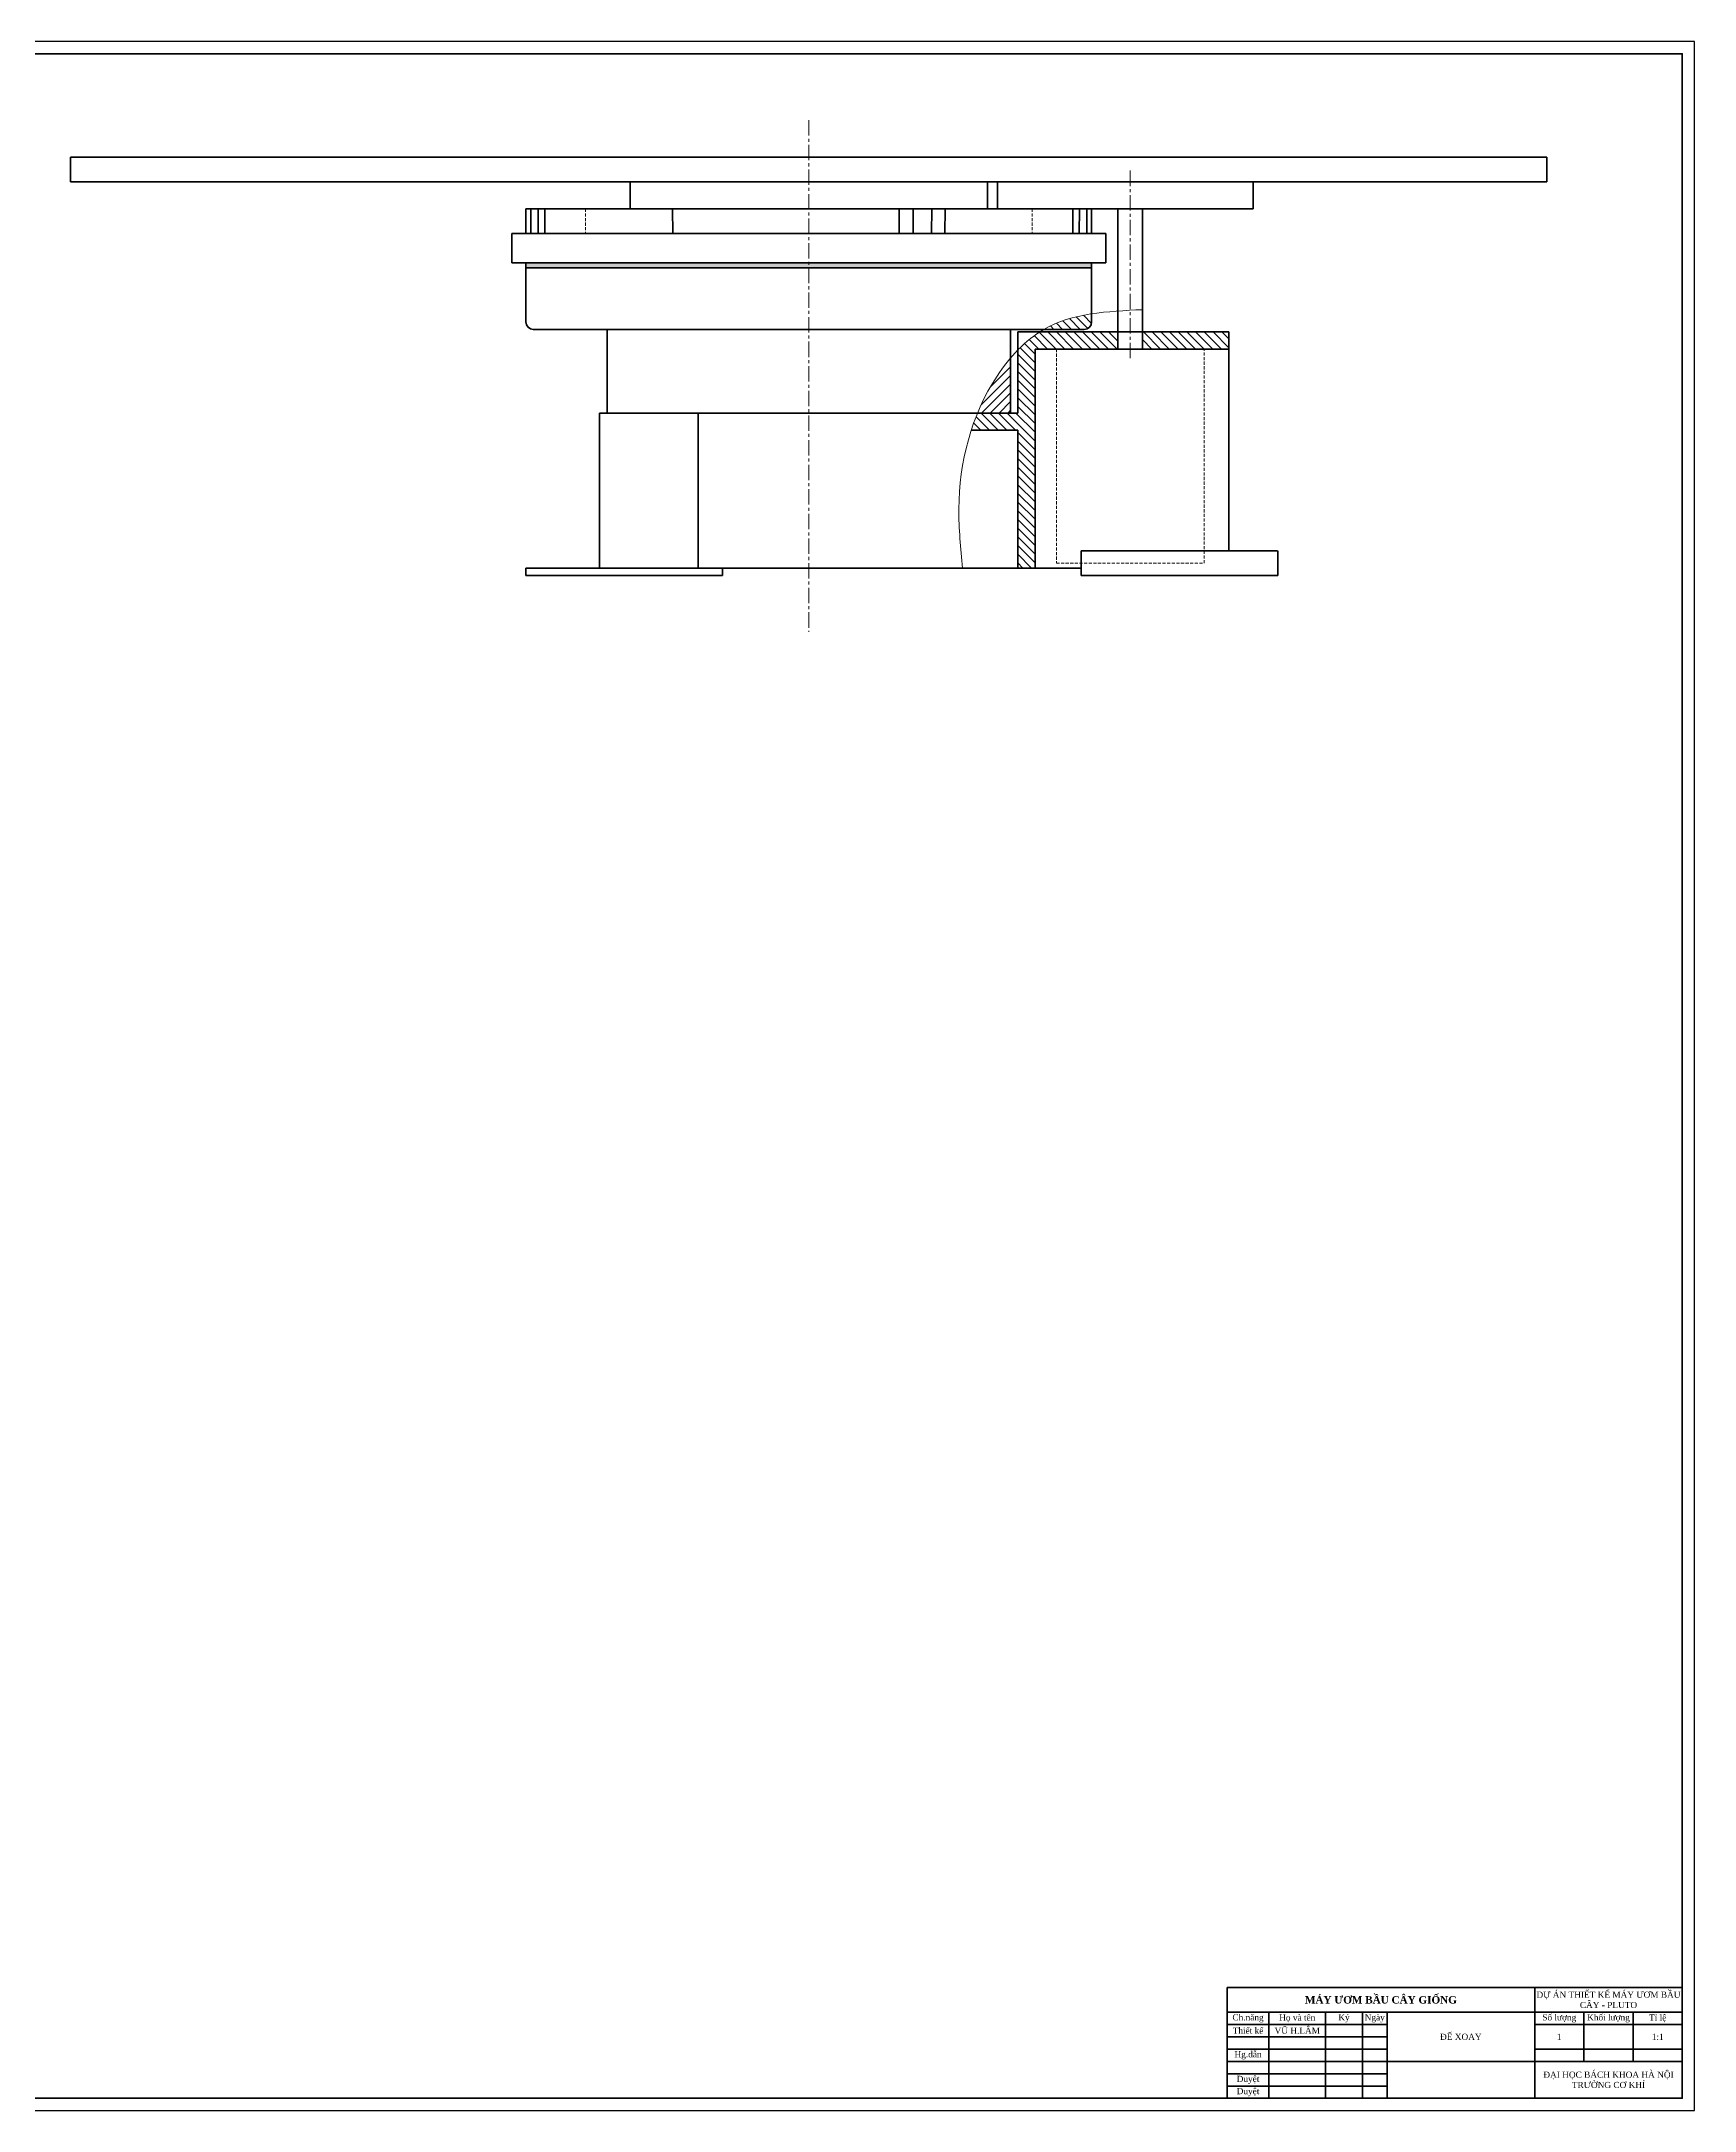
# Model space of a CAD drawing. Header units: millimetres. Extents: x -2719 to 4970, y -1200 to 2761.
# Drawn here: x 1916 to 2588, y 388 to 1230 of the extents above; entities that cross this region are included whole.
import ezdxf
from ezdxf.enums import TextEntityAlignment as Align

# ---------------------------------------------------------------- set-up
doc = ezdxf.new("R2010")
doc.units = ezdxf.units.MM
doc.header["$LTSCALE"] = 5
doc.header["$MEASUREMENT"] = 0
doc.linetypes.add('CENTER', pattern=[2, 1.25, -0.25, 0.25, -0.25])
doc.linetypes.add('HIDDEN', pattern=[0.375, 0.25, -0.125])
for name, color, linetype, lineweight in [('duong tam', 3, 'CENTER', 15), ('gach vat lieu', 3, 'Continuous', 15), ('LIENDAM', 3, 'Continuous', 50), ('net dam', 7, 'Continuous', 35), ('net dut', 7, 'HIDDEN', 15)]:
    doc.layers.add(name, color=color, linetype=linetype, lineweight=lineweight)
doc.styles.get("Standard").update_dxf_attribs({"font": 'times.ttf', "height": 2.5})

# ---------------------------------------------------------------- blocks, each defined once
blk = doc.blocks.new('Khung A0 nằm')
at = {"layer": 'Defpoints'}
blk.add_lwpolyline([(0, 0), (1189, 0), (1189, 841), (0, 841)], close=True, dxfattribs=at)
at = {"layer": 'LIENDAM', "color": 3}
blk.add_lwpolyline([(5, 5), (1184, 5), (1184, 836), (5, 836)], close=True, dxfattribs=at)
at = {"layer": 'net dam'}
for p, q in [((999, 5), (999, 50)), ((999, 50), (1184, 50)), ((1124, 5), (1124, 50)), ((1184, 50), (1184, 5)), ((999, 40), (1184, 40)), ((999, 35), (1064, 35)), ((1016, 5), (1016, 40)), ((1039, 5), (1039, 40)), ((1054, 5), (1054, 40)), ((1064, 5), (1064, 40)), ((1124, 35), (1184, 35)), ((1144, 40), (1144, 20)), ((1164, 40), (1164, 20)), ((999, 30), (1064, 30)), ((999, 25), (1064, 25)), ((999, 20), (1184, 20)), ((1124, 25), (1184, 25)), ((999, 15), (1064, 15)), ((999, 10), (1064, 10)), ((1184, 5), (999, 5))]:
    blk.add_line(p, q, dxfattribs=at)
at = {"layer": 'net dam', "attachment_point": 5}
for s, width, insert, char_height in [('{\\fTimes New Roman|b1|i0|c0|p18;MÁY ƯƠM BẦU CÂY GIỐNG}', 125, (1061.5, 45), 3), ('DỰ ÁN THIẾT KẾ MÁY ƯƠM BẦU CÂY - PLUTO', 60, (1154, 45), 2.5), ('Ch.năng', 17, (1007.5, 37.5), 2.5), ('Thiết kế', 17, (1007.5, 32.5), 2.5), ('Họ và tên', 23, (1027.5, 37.5), 2.5), ('Ký', 15, (1046.5, 37.5), 2.5), ('Ngày', 10, (1059, 37.5), 2.5), ('Số lượng', 20, (1134, 37.5), 2.5), ('Khối lượng', 20, (1154, 37.5), 2.5), ('Tỉ lệ', 20, (1174, 37.5), 2.5), ('Hg.dẫn', 17, (1007.5, 22.5), 2.5), ('Duyệt', 17, (1007.5, 12.5), 2.5), ('Duyệt', 17, (1007.5, 7.5), 2.5), ('ĐẠI HỌC BÁCH KHOA HÀ NỘI \\PTRƯỜNG CƠ KHÍ', 60, (1154, 12.5), 2.5)]:
    blk.add_mtext_dynamic_manual_height_columns(s, width=width, gutter_width=12.5, heights=[0], dxfattribs=dict(at, insert=insert, char_height=char_height))
at = {"layer": 'net dam'}
for tag, p in [('NG.THKE_1', (1027.5, 32.5)), ('NGAY-1', (1059, 32.5)), ('NG.THKE_2', (1027.5, 27.5)), ('NGAY-2', (1059, 27.5)), ('TEN_BAN_VE', (1094, 30)), ('SO_LUONG', (1134, 30)), ('KHOI_LUONG', (1154, 30)), ('TI_LE', (1174, 30)), ('NG.HD_3', (1027.5, 22.5)), ('NG.HD_4', (1027.5, 17.5)), ('NGAY-3', (1059, 22.5)), ('NGAY-4', (1059, 17.5))]:
    blk.add_attdef(tag, text='', height=2.5, dxfattribs=at).set_placement(p, align=Align.MIDDLE_CENTER)

msp = doc.modelspace()

# ---------------------------------------------------------------- hatches: boundary and pattern name
at = {"layer": 'duong tam'}
h = msp.add_hatch(color=256, dxfattribs=at)
h.dxf.hatch_style = 1
h.paths.add_polyline_path([(2113.004, 1139.461), (2227.964, 1139.461), (2227.964, 1137.461), (2113.004, 1137.461)])
h = msp.add_hatch(color=256, dxfattribs=at)
h.dxf.hatch_style = 1
h.paths.add_polyline_path([(2342.923, 1139.461), (2227.964, 1139.461), (2227.964, 1137.461), (2342.923, 1137.461)])
at = {"layer": 'gach vat lieu'}
h = msp.add_hatch(dxfattribs=at)
h.set_pattern_fill('ANSI31', color=256, scale=20, angle=90)
edge = h.paths.add_edge_path()
edge.add_spline(control_points=[(2342.923, 1118.765), (2335.975, 1117.69), (2329.379, 1115.852), (2323.5, 1112.461)], knot_values=[20.0550643, 20.0550643, 20.0550643, 20.0550643, 40.9095527, 40.9095527, 40.9095527, 40.9095527], degree=3, periodic=0)
edge.add_line((2323.5, 1112.461), (2339.923, 1112.461))
edge.add_arc((2339.923, 1115.461), 3, 270, 360)
edge.add_line((2342.923, 1115.461), (2342.923, 1118.765))
h = msp.add_hatch(dxfattribs=at)
h.set_pattern_fill('ANSI31', color=256, scale=20, angle=90)
edge = h.paths.add_edge_path()
edge.add_line((2319.964, 1104.461), (2353.62, 1104.461))
edge.add_line((2353.62, 1104.461), (2353.62, 1111.46))
edge.add_line((2353.62, 1111.46), (2321.856, 1111.46))
edge.add_spline(control_points=[(2321.856, 1111.46), (2321.311, 1111.112), (2320.773, 1110.75), (2320.242, 1110.376)], knot_values=[42.876612, 42.876612, 42.876612, 42.876612, 44.8537261, 44.8537261, 44.8537261, 44.8537261], degree=3, periodic=0)
edge.add_spline(control_points=[(2320.242, 1110.376), (2319.32, 1109.727), (2318.419, 1109.04), (2317.537, 1108.32)], knot_values=[44.8537261, 44.8537261, 44.8537261, 44.8537261, 48.2825993, 48.2825993, 48.2825993, 48.2825993], degree=3, periodic=0)
edge.add_spline(control_points=[(2317.537, 1108.32), (2316.78, 1107.701), (2316.038, 1107.058), (2315.311, 1106.393)], knot_values=[48.2825993, 48.2825993, 48.2825993, 48.2825993, 51.2249994, 51.2249994, 51.2249994, 51.2249994], degree=3, periodic=0)
edge.add_spline(control_points=[(2315.311, 1106.393), (2314.51, 1105.661), (2313.728, 1104.901), (2312.964, 1104.118)], knot_values=[51.2249994, 51.2249994, 51.2249994, 51.2249994, 54.4643097, 54.4643097, 54.4643097, 54.4643097], degree=3, periodic=0)
edge.add_line((2312.964, 1104.118), (2312.964, 1078.461))
edge.add_line((2312.964, 1078.461), (2296.564, 1078.461))
edge.add_spline(control_points=[(2296.564, 1078.461), (2296.106, 1077.349), (2295.67, 1076.228), (2295.256, 1075.101)], knot_values=[84.4599993, 84.4599993, 84.4599993, 84.4599993, 88.0123982, 88.0123982, 88.0123982, 88.0123982], degree=3, periodic=0)
edge.add_spline(control_points=[(2295.256, 1075.101), (2294.813, 1073.896), (2294.394, 1072.682), (2294, 1071.461)], knot_values=[88.0123982, 88.0123982, 88.0123982, 88.0123982, 91.808628, 91.808628, 91.808628, 91.808628], degree=3, periodic=0)
edge.add_line((2294, 1071.461), (2312.964, 1071.461))
edge.add_line((2312.964, 1071.461), (2312.966, 1015.461))
edge.add_line((2312.966, 1015.461), (2319.966, 1015.461))
edge.add_line((2319.966, 1015.461), (2319.964, 1104.461))
h.paths.add_polyline_path([(2398.71, 1111.461), (2363.62, 1111.46), (2363.62, 1104.461), (2398.71, 1104.461)])
h = msp.add_hatch(dxfattribs=at)
h.set_pattern_fill('ANSI31', color=256, scale=20)
edge = h.paths.add_edge_path()
edge.add_spline(control_points=[(2309.964, 1100.816), (2308, 1098.501), (2302.757, 1091.422), (2298.718, 1083.69), (2296.564, 1078.461)], knot_values=[58.8466281, 58.8466281, 58.8466281, 58.8466281, 67.7517775, 84.4599993, 84.4599993, 84.4599993, 84.4599993], degree=3, periodic=0)
edge.add_line((2296.564, 1078.461), (2309.964, 1078.461))
edge.add_line((2309.964, 1078.461), (2309.964, 1100.816))

# ---------------------------------------------------------------- linework, layer by layer
at = {"layer": 'duong tam'}
for p, q in [((2227.964, 1197.461), (2227.964, 989.461)), ((2358.62, 1176.961), (2358.62, 1099.461))]:
    msp.add_line(p, q, dxfattribs=at)
at = {"layer": 'gach vat lieu'}
msp.add_spline([(2363.62, 1120.461), (2323.5, 1112.461), (2304.5, 1093.5), (2288.964, 1039.461), (2290.464, 1015.461)], degree=3, dxfattribs=at)
at = {"layer": 'net dam'}
for p, q in [((2227.964, 1182.461), (1927.964, 1182.461)), ((1927.964, 1182.461), (1927.964, 1172.461)), ((2227.964, 1182.461), (2527.964, 1182.461)), ((2527.964, 1182.461), (2527.964, 1172.461)), ((2227.964, 1172.461), (1927.964, 1172.461)), ((2155.307, 1172.461), (2155.307, 1161.461)), ((2227.964, 1172.461), (2527.964, 1172.461)), ((2300.62, 1172.461), (2300.62, 1161.461)), ((2304.62, 1172.461), (2304.62, 1161.461)), ((2408.62, 1161.461), (2408.62, 1172.461)), ((2227.964, 1161.461), (2113.004, 1161.461)), ((2113.004, 1161.461), (2113.004, 1151.461)), ((2114.984, 1151.461), (2114.965, 1161.461)), ((2118.046, 1151.461), (2117.987, 1161.461)), ((2120.681, 1151.461), (2120.681, 1161.461)), ((2172.661, 1151.461), (2172.515, 1161.461)), ((2227.964, 1161.461), (2342.923, 1161.461)), ((2264.719, 1151.461), (2264.719, 1161.461)), ((2270.432, 1151.461), (2270.432, 1161.461)), ((2277.823, 1151.461), (2277.927, 1161.461)), ((2283.266, 1151.461), (2283.412, 1161.461)), ((2358.62, 1161.461), (2308.62, 1161.461)), ((2335.246, 1151.461), (2335.246, 1161.461)), ((2337.882, 1151.461), (2337.94, 1161.461)), ((2340.943, 1151.461), (2340.962, 1161.461)), ((2342.923, 1161.461), (2342.923, 1151.461)), ((2353.62, 1161.461), (2353.62, 1104.461)), ((2358.62, 1161.461), (2408.62, 1161.461)), ((2363.62, 1161.461), (2363.62, 1104.461)), ((2107.266, 1151.461), (2227.964, 1151.461)), ((2107.266, 1139.461), (2107.266, 1151.461)), ((2348.661, 1151.461), (2227.964, 1151.461)), ((2348.661, 1139.461), (2348.661, 1151.461)), ((2107.266, 1139.461), (2113.004, 1139.461)), ((2113.004, 1139.461), (2113.004, 1115.461)), ((2227.964, 1139.461), (2113.004, 1139.461)), ((2113.004, 1139.461), (2113.004, 1137.461)), ((2113.004, 1137.461), (2227.964, 1137.461)), ((2227.964, 1139.461), (2342.923, 1139.461)), ((2342.923, 1137.461), (2227.964, 1137.461)), ((2342.923, 1139.461), (2342.923, 1115.461)), ((2342.923, 1139.461), (2342.923, 1137.461)), ((2348.661, 1139.461), (2342.923, 1139.461)), ((2116.004, 1112.461), (2227.964, 1112.461)), ((2145.964, 1078.461), (2145.964, 1112.461)), ((2339.923, 1112.461), (2227.964, 1112.461)), ((2309.964, 1078.461), (2309.964, 1112.461)), ((2312.964, 1111.46), (2353.62, 1111.46)), ((2312.964, 1078.461), (2312.964, 1111.46)), ((2353.62, 1111.46), (2363.62, 1111.46)), ((2363.62, 1111.46), (2398.71, 1111.461)), ((2398.71, 1111.461), (2398.71, 1078.461)), ((2319.966, 1015.461), (2319.964, 1104.461)), ((2319.964, 1104.461), (2398.71, 1104.461)), ((2227.964, 1078.461), (2142.962, 1078.461)), ((2142.964, 1078.461), (2142.964, 1015.461)), ((2182.964, 1078.461), (2182.964, 1015.461)), ((2227.964, 1078.461), (2312.966, 1078.461)), ((2227.964, 1078.461), (2312.966, 1078.461)), ((2398.71, 1078.461), (2398.71, 1022.461)), ((2312.964, 1071.461), (2294, 1071.461)), ((2312.966, 1015.461), (2312.964, 1071.461)), ((2338.62, 1012.461), (2338.62, 1022.461)), ((2338.62, 1022.461), (2418.491, 1022.461)), ((2418.62, 1012.461), (2418.62, 1022.461)), ((2112.964, 1012.461), (2112.964, 1015.461)), ((2112.964, 1015.461), (2142.964, 1015.461)), ((2192.964, 1012.461), (2112.964, 1012.461)), ((2142.964, 1015.461), (2227.964, 1015.461)), ((2192.964, 1015.461), (2192.964, 1012.461)), ((2338.62, 1015.461), (2227.964, 1015.461)), ((2338.62, 1012.461), (2418.596, 1012.461))]:
    msp.add_line(p, q, dxfattribs=at)
for centre, start, end in [((2116.004, 1115.461), 180, 270), ((2339.923, 1115.461), 270, 0)]:
    msp.add_arc(centre, 3, start, end, dxfattribs=at)
at = {"layer": 'net dut'}
for p, q in [((2137.217, 1161.461), (2137.217, 1151.461)), ((2318.71, 1161.461), (2318.71, 1151.461))]:
    msp.add_line(p, q, dxfattribs=at)
at = {"layer": 'net dut', "color": 5}
for points in [[(2353.62, 1111.461), (2328.62, 1111.461)], [(2388.62, 1111.461), (2363.62, 1111.461)], [(2328.62, 1104.461), (2328.62, 1017.461), (2388.62, 1017.461), (2388.62, 1104.461)]]:
    msp.add_lwpolyline(points, dxfattribs=at)

# ---------------------------------------------------------------- block references
at = {"layer": 'net dam'}
msp.add_blockref('Khung A0 nằm', (1399, 388.5), dxfattribs=at).add_auto_attribs({'TEN_BAN_VE': 'ĐẾ XOAY', 'SO_LUONG': '1', 'TI_LE': '1:1', 'NG.THKE_1': 'VŨ H.LÂM'})

doc.saveas('drawing.dxf')
